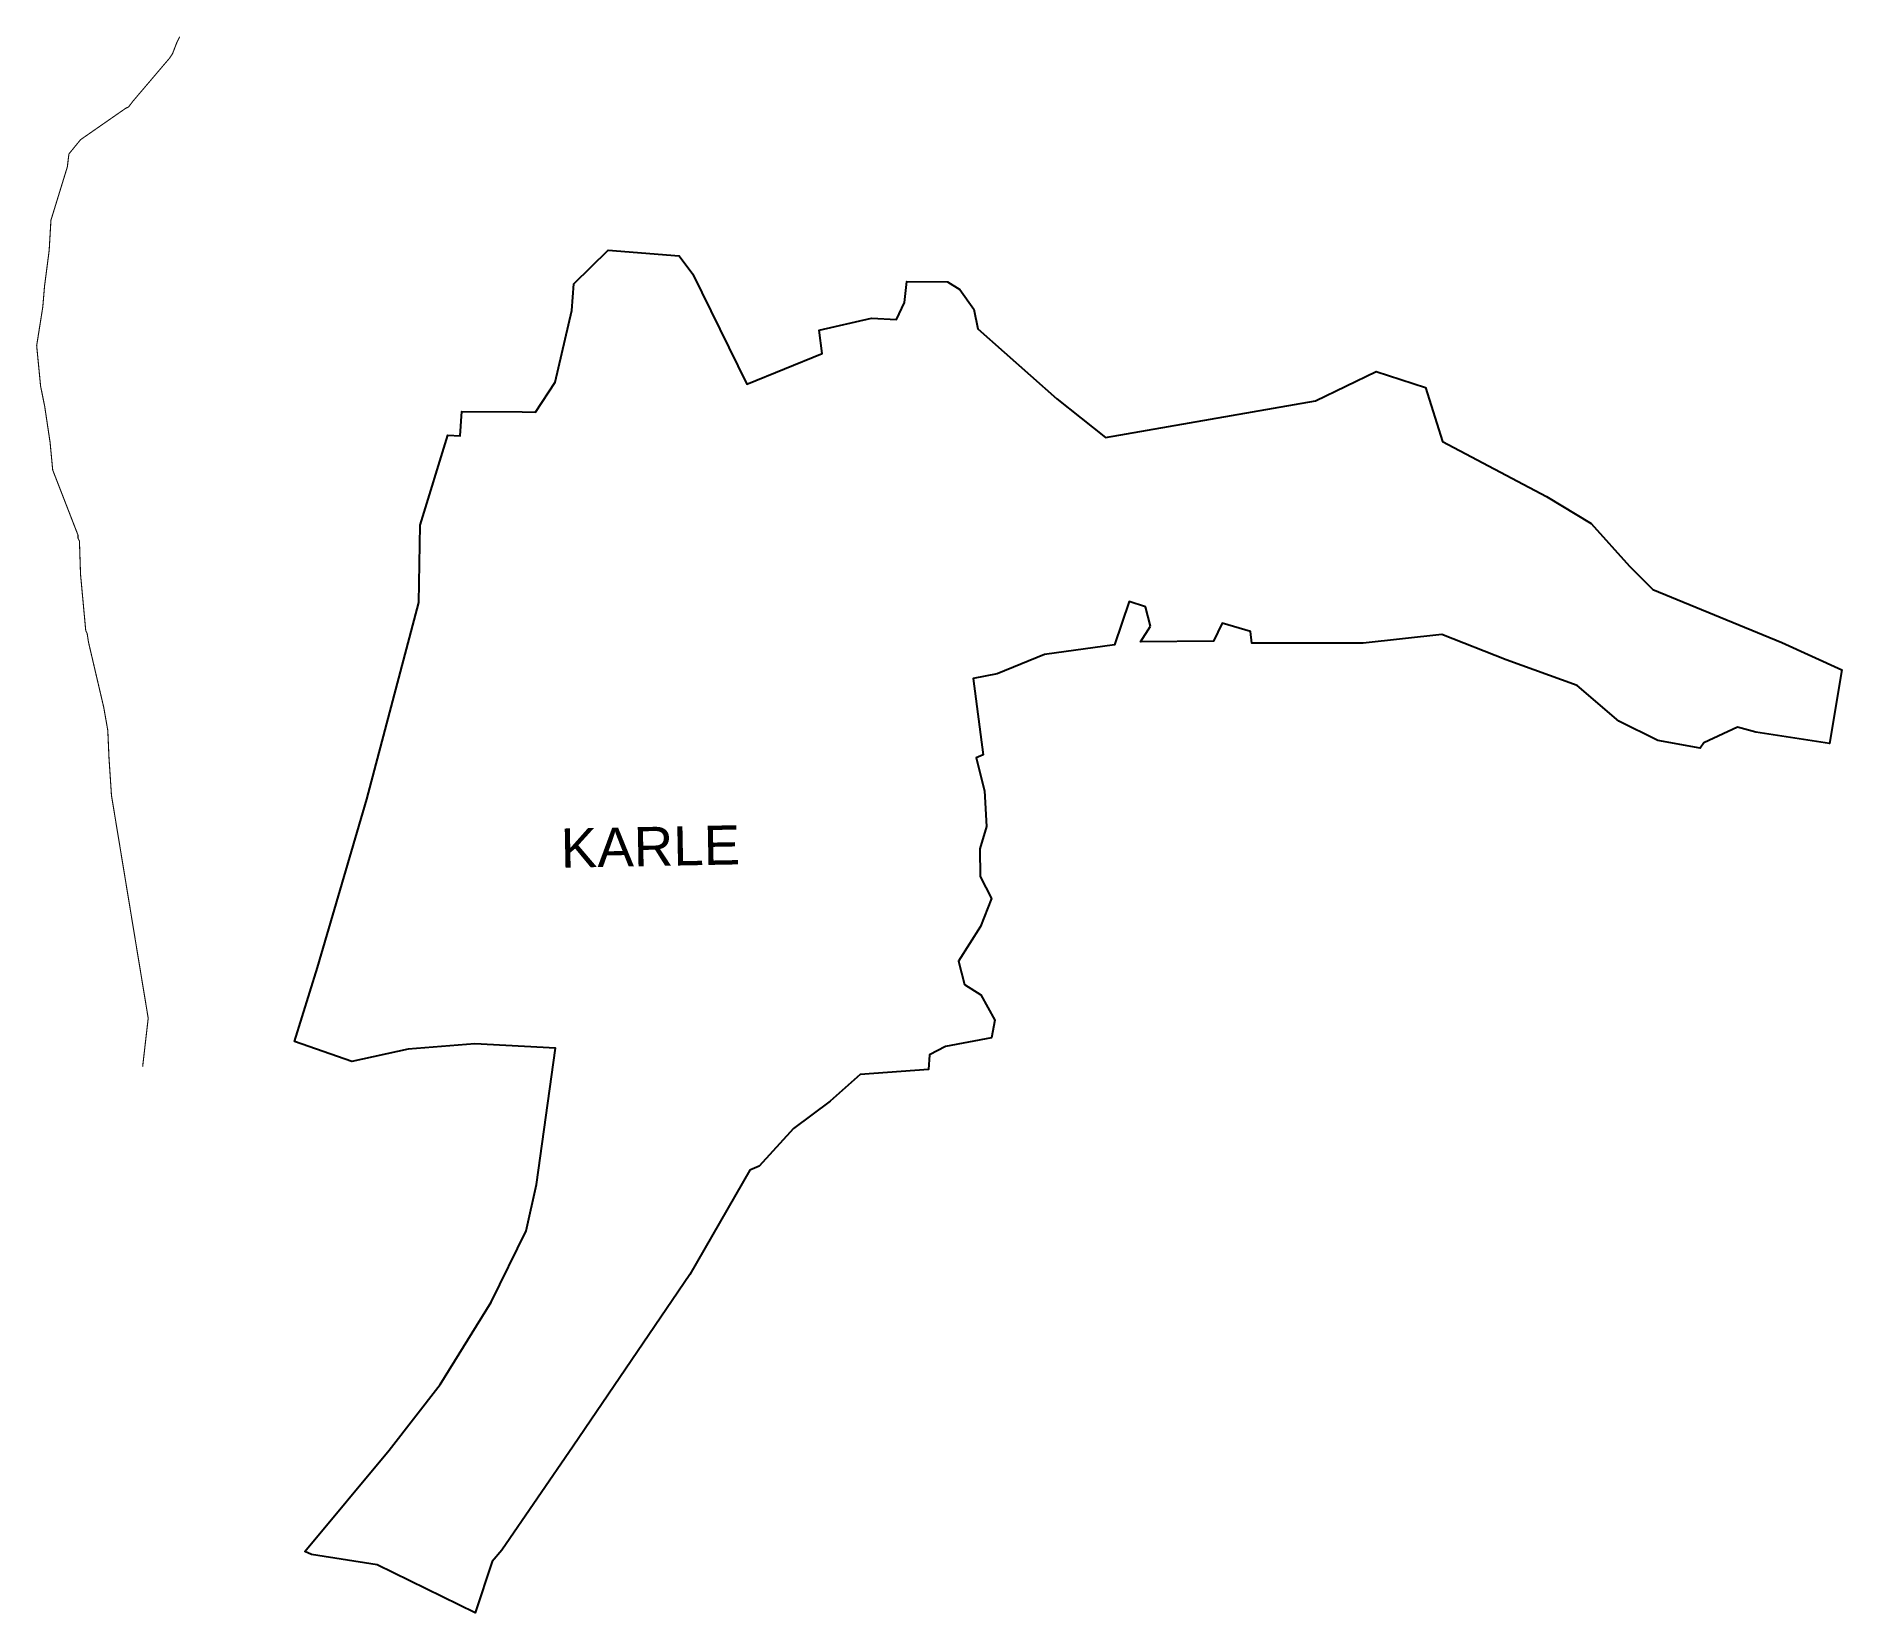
# Model space of a CAD drawing. Header units: metres. Extents: x 285882 to 290893, y 2005491 to 2009865.
import ezdxf

# ---------------------------------------------------------------- set-up
doc = ezdxf.new("R2010")
doc.units = ezdxf.units.M
for name, color, linetype in [('LOW TIDE LINE', 5, 'Continuous'), ('village', 3, 'Continuous'), ('VILLAGE NAME', 250, 'Continuous')]:
    doc.layers.add(name, color=color, linetype=linetype)
doc.styles.get("Standard").update_dxf_attribs({"font": 'calibri.ttf'})

msp = doc.modelspace()

# ---------------------------------------------------------------- linework, layer by layer
at = {"layer": 'LOW TIDE LINE', "lineweight": 18}
msp.add_lwpolyline([(286178, 2007006.5, 3, 3, 0), (286193.4, 2007140.6, 3, 3, 0), (286091.5, 2007758.5, 3, 3, 0), (286084.6, 2007862.8, 3, 3, 0), (286081.3, 2007938.9, 3, 3, 0), (286070, 2008003.1, 3, 3, 0), (286027.7, 2008183.9, 3, 3, 0), (286024, 2008207.9, 3, 3, 0), (286020.1, 2008216, 3, 3, 0), (286005.6, 2008372.4, 3, 3, 0), (286002.6, 2008464.6, 3, 3, 0), (285998.6, 2008472.6, 3, 3, 0), (285998.7, 2008480.6, 3, 3, 0), (285928.4, 2008661.6, 3, 3, 0), (285921.2, 2008737.8, 3, 3, 0), (285906.2, 2008838.1, 3, 3, 0), (285894.8, 2008894.3, 3, 3, 0), (285883.9, 2009006.6, 3, 3, 0), (285901, 2009114.6, 3, 3, 0), (285905.6, 2009170.6, 3, 3, 0), (285918.6, 2009270.7, 3, 3, 0), (285923.5, 2009354.7, 3, 3, 0), (285969, 2009502.5, 3, 3, 0), (285973.4, 2009538.5, 3, 3, 0), (285989.6, 2009558.4, 3, 3, 0), (286005.9, 2009578.2, 3, 3, 0), (286130.9, 2009665.1, 3, 3, 0), (286139, 2009669, 3, 3, 0), (286151.1, 2009684.9, 3, 3, 0), (286252.5, 2009804.1, 3, 3, 0), (286260.6, 2009816, 3, 3, 0), (286273, 2009848, 3, 3, 0), (286281.1, 2009863.9, 3, 3, 0)], format="xyseb", dxfattribs=at)
at = {"layer": 'village', "color": 3}
msp.add_polyline3d([(288974.4, 2008228.3, 0), (288960.5, 2008282.3, 0), (288915.1, 2008296.5, 0), (288874.7, 2008176.6, 0), (288680.7, 2008149.4, 0), (288549.3, 2008095.7, 0), (288482.4, 2008083.4, 0), (288510.2, 2007871.2, 0), (288491, 2007863, 0), (288513.8, 2007771.2, 0), (288519.5, 2007672.5, 0), (288500.7, 2007610.8, 0), (288502.2, 2007533.3, 0), (288532.9, 2007472.9, 0), (288502.9, 2007394.8, 0), (288442.1, 2007298.8, 0), (288458.5, 2007233.9, 0), (288503.6, 2007205.7, 0), (288542.6, 2007135, 0), (288533.7, 2007086.5, 0), (288405.6, 2007062.2, 0), (288361.4, 2007039.2, 0), (288358.6, 2006998.3, 0), (288169.2, 2006984.5, 0), (288085.5, 2006910.8, 0), (287983.6, 2006834.3, 0), (287888.6, 2006729.6, 0), (287862.5, 2006719.1, 0), (287696.2, 2006429.9, 0), (287373, 2005953.6, 0), (287174.7, 2005665, 0), (287147.4, 2005633.2, 0), (287100.2, 2005490.6, 0), (286828.3, 2005624, 0), (286646.3, 2005653, 0), (286627.7, 2005660.6, 0), (286861.8, 2005942.5, 0), (287003.7, 2006124.6, 0), (287145, 2006352.8, 0), (287242.4, 2006550.6, 0), (287270.9, 2006678.9, 0), (287323.3, 2007057, 0), (287099.5, 2007069, 0), (286914.6, 2007054.7, 0), (286758, 2007020.7, 0), (286599, 2007075.8, 0), (286663, 2007281, 0), (286799.7, 2007748.7, 0), (286944.6, 2008293.5, 0), (286947.8, 2008508.2, 0), (287025, 2008757.8, 0), (287059.3, 2008756.4, 0), (287064, 2008824.1, 0), (287231.2, 2008822.7, 0), (287268.1, 2008822.4, 0), (287322.9, 2008905.4, 0), (287368.6, 2009104.5, 0), (287374, 2009178.2, 0), (287470, 2009271.8, 0), (287666.3, 2009255.7, 0), (287704.5, 2009205, 0), (287854.5, 2008899.6, 0), (288063.7, 2008985.2, 0), (288054.8, 2009049.6, 0), (288200.7, 2009083, 0), (288270, 2009079.3, 0), (288291.5, 2009126.7, 0), (288298.5, 2009184.7, 0), (288411, 2009183.2, 0), (288445.8, 2009162.4, 0), (288484, 2009107.4, 0), (288495.6, 2009053.2, 0), (288714.5, 2008859.2, 0), (288850, 2008751.3, 0), (289432.5, 2008853.3, 0), (289600.7, 2008935, 0), (289737.9, 2008890.7, 0), (289785.1, 2008740.6, 0), (290073.2, 2008587.6, 0), (290197.3, 2008513.3, 0), (290303.6, 2008394.5, 0), (290368.7, 2008330.1, 0), (290726.3, 2008182.8, 0), (290892.9, 2008107.5, 0), (290858.4, 2007902.3, 0), (290653.9, 2007934.2, 0), (290603.1, 2007948.2, 0), (290509.8, 2007904.5, 0), (290499.9, 2007890, 0), (290382.1, 2007911.3, 0), (290274.3, 2007964.6, 0), (290158.8, 2008063.7, 0), (289961.7, 2008134.9, 0), (289782.7, 2008204.9, 0), (289564.4, 2008181, 0), (289255.4, 2008180.7, 0), (289252.4, 2008213.8, 0), (289173.1, 2008236.2, 0), (289149.2, 2008187, 0), (288947, 2008185.2, 0)], close=True, dxfattribs=at)

# ---------------------------------------------------------------- texts
at = {"layer": 'VILLAGE NAME', "insert": (287336.8, 2007666.6), "char_height": 108.748, "attachment_point": 1, "rotation": 1.1028}
msp.add_mtext_dynamic_manual_height_columns('{\\fArial|b0|i0|c0|p34;KARLE}', width=726.929, gutter_width=543.7, heights=[0], dxfattribs=at)

doc.saveas('drawing.dxf')
